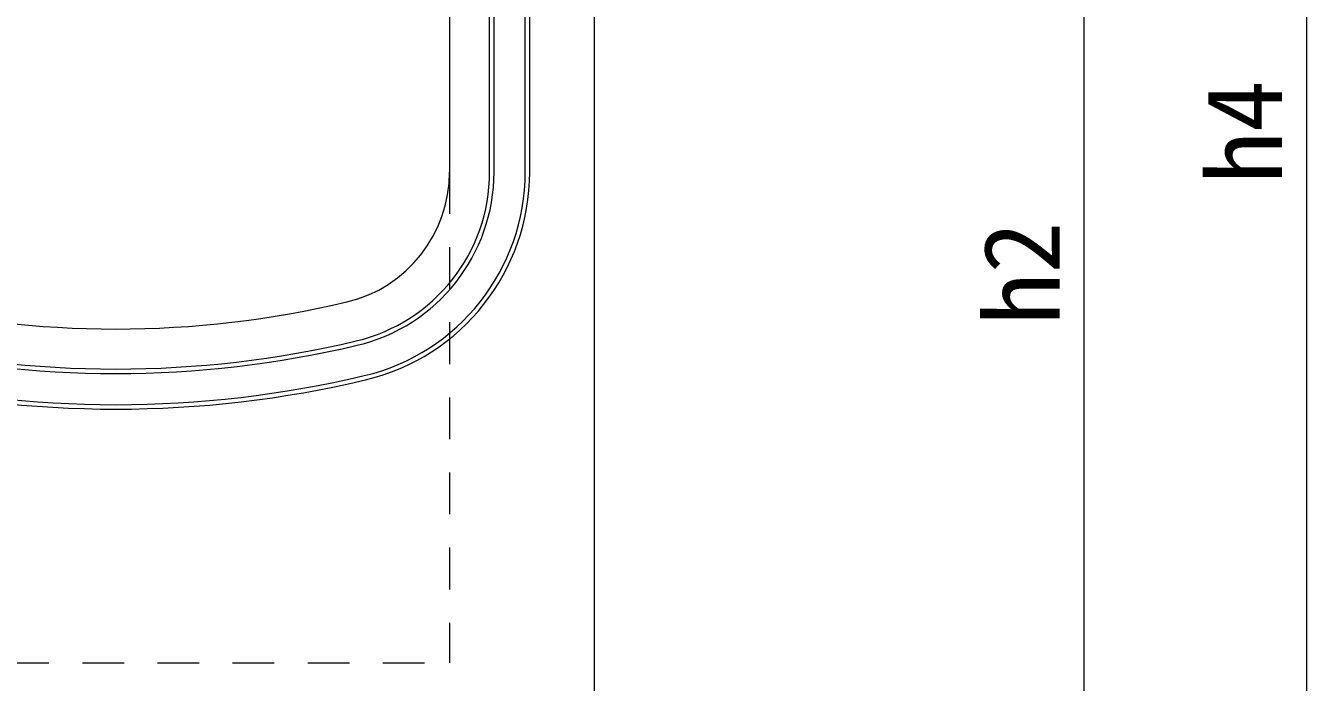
# Model space of a CAD drawing. Units: millimetres at full size; details may follow other scales. Extents: x 0 to 26200, y 7460 to 13400.
# Drawn here: x 1263 to 1838, y 10806 to 11101 of the extents above; entities that cross this region are included whole.
import ezdxf
from ezdxf.enums import TextEntityAlignment as Align

# ---------------------------------------------------------------- set-up
doc = ezdxf.new("R2010")
doc.units = ezdxf.units.MM
doc.header["$LTSCALE"] = 25
doc.linetypes.add('USER1', pattern=[1.35, 0.75, -0.6])
for name, color, linetype, lineweight in [('寸法線', 7, 'Continuous', 9), ('本体', 2, 'Continuous', 20), ('目地', 132, 'Continuous', 5)]:
    doc.layers.add(name, color=color, linetype=linetype, lineweight=lineweight)
doc.styles.add('ＭＳ ゴシック', font='')
doc.styles.get('ＭＳ ゴシック').set_extended_font_data('MS Gothic')

msp = doc.modelspace()

# ---------------------------------------------------------------- linework, layer by layer
at = {"layer": '寸法線', "lineweight": 13}
for p, q in [((1838.05, 11392.09), (1838.05, 10715.09)), ((1738.05, 11265.09), (1738.05, 10715.09))]:
    msp.add_line(p, q, dxfattribs=at)
at = {"layer": '本体'}
for p, q in [((1453.05, 11275.09), (1453.05, 11035.61)), ((1518.05, 11275.09), (1518.05, 10715.09))]:
    msp.add_line(p, q, dxfattribs=at)
at = {"layer": '本体', "linetype": 'USER1', "lineweight": 15}
for p in [(1453.05, 11035.61), (1153.05, 10815.09)]:
    msp.add_line(p, (1453.05, 10815.09), dxfattribs=at)
at = {"layer": '本体'}
for centre, radius, start, end in [((1393.05, 11035.61), 60, 283.34236, 0), ((1303.05, 11415.09), 450, 256.65764, 283.34236)]:
    msp.add_arc(centre, radius, start, end, dxfattribs=at)
at = {"layer": '目地'}
for p, q in [((1471.05, 11035.61), (1471.05, 11265.09)), ((1473.05, 11035.61), (1473.05, 11265.09)), ((1487.05, 11035.61), (1487.05, 11265.09)), ((1489.05, 11035.61), (1489.05, 11265.09))]:
    msp.add_line(p, q, dxfattribs=at)
for centre, radius, start, end in [((1393.05, 11035.61), 78, 283.34236, 0), ((1393.05, 11035.61), 80, 283.34236, 0), ((1393.05, 11035.61), 94, 283.34236, 0), ((1393.05, 11035.61), 96, 283.34236, 0), ((1303.05, 11415.09), 470, 256.65764, 283.34236), ((1303.05, 11415.09), 468, 256.65764, 283.34236), ((1303.05, 11415.09), 486, 256.65764, 283.34236), ((1303.05, 11415.09), 484, 256.65764, 283.34236)]:
    msp.add_arc(centre, radius, start, end, dxfattribs=at)

# ---------------------------------------------------------------- texts
at = {"layer": '寸法線', "style": 'ＭＳ ゴシック'}
for s, p in [('h4', (1810.05, 11053.59)), ('h2', (1710.05, 10990.09))]:
    msp.add_text(s, height=34.18, rotation=90, dxfattribs=at).set_placement(p, align=Align.MIDDLE_CENTER)

doc.saveas('drawing.dxf')
